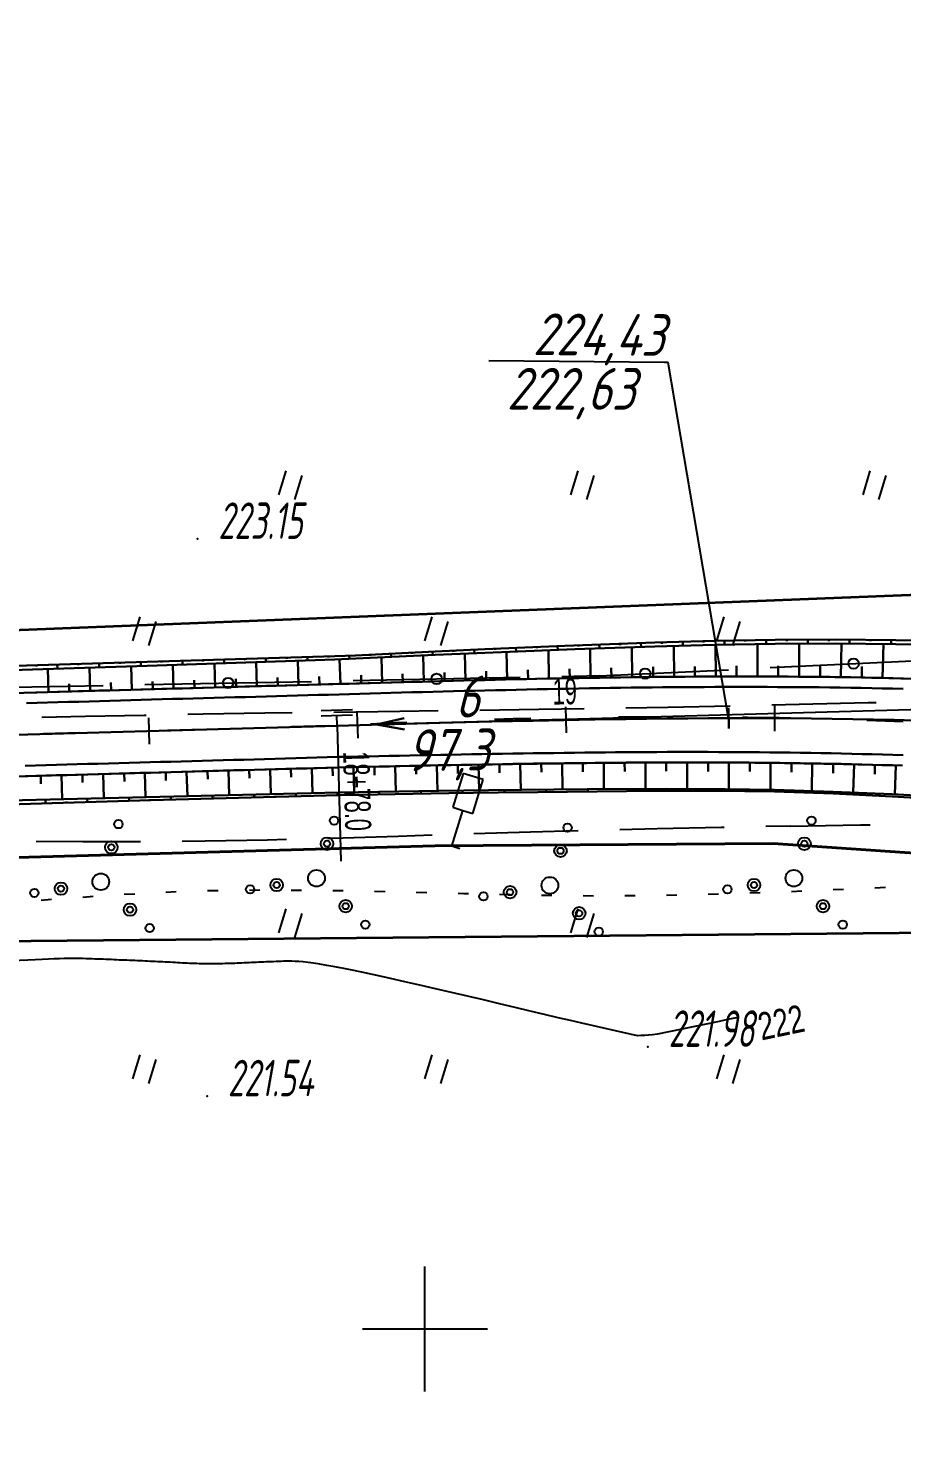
# Model space of a CAD drawing. Header units: millimetres. Extents: x -1799 to 6962, y -1020 to 4121.
# Drawn here: x -43.7 to 40.1, y 3267.3 to 3403.4 of the extents above; entities that cross this region are included whole.
import ezdxf
from ezdxf import colors
from ezdxf.entities.mleader import LeaderData, LeaderLine
from ezdxf.math import Vec2, Vec3

# ---------------------------------------------------------------- set-up
doc = ezdxf.new("R2010")
doc.units = ezdxf.units.MM
doc.linetypes.add('CONTI', pattern=[0])
doc.linetypes.add('STROT', pattern=[1.7, 0.5, -1.2])
for name, color, linetype, lineweight in [('10', 1, 'Continuous', 35), ('КОПИЯ_ОСЬ_13_ОТКОСЫ', 7, 'Continuous', 30), ('КОПИЯ_ОСЬ_ГРАНИЦЫ_ПОЛОС', 7, 'Continuous', 30), ('ОСЬ_ВЕРХ_ПОКРЫТИЯ_ГРАНИЦЫ_ПОЛОС', 7, 'Continuous', 30), ('ОСЬ_ВЕРХ_ПОКРЫТИЯ_ОСЬ', 1, 'Continuous', 30), ('Отметки', 5, 'Continuous', 30), ('Уклоны ПЧ', 5, 'Continuous', 30)]:
    doc.layers.add(name, color=color, linetype=linetype, lineweight=lineweight)
for name, color, linetype in [('_Ростелеком', 6, 'Continuous'), ('GOR_BDEFAULT', 212, 'CONTI'), ('PI_OTDEFAULT', 172, 'CONTI'), ('PI_TTDEFAULT', 5, 'CONTI'), ('PLN_O', 7, 'CONTI'), ('SETKR', 2, 'CONTI'), ('SIT_LDEFAULT', 7, 'CONTI'), ('USLZNDEFAULT', 7, 'CONTI'), ('ZAPSKDEFAULT', 7, 'CONTI'), ('КОПИЯ_ОСЬ_ТАНГЕНСЫ', 1, 'Continuous'), ('ОСЬ_ВЕРХ_ПОКРЫТИЯ_ПИКЕТЫ', 1, 'Continuous'), ('ОСЬ_ВЕРХ_ПОКРЫТИЯ_РАЗБИВКА_КРИВ', 1, 'Continuous'), ('ОСЬ_ВЕРХ_ПОКРЫТИЯ_ТАНГЕНСЫ', 1, 'Continuous'), ('разметка', 7, 'Continuous')]:
    doc.layers.add(name, color=color, linetype=linetype)
doc.styles.add('eskd', font='spds.shx', dxfattribs={"width": 1.2, "oblique": 15})
doc.styles.add('SHRFT', font='TXT', dxfattribs={"width": 3.5})
doc.styles.get("Standard").update_dxf_attribs({"font": 'arial.ttf'})
doc.styles.add('STYLE1', font='romand.shx', dxfattribs={"width": 0.9})
doc.styles.add('ГОСТ', font='', dxfattribs={"oblique": 15, "height": 4})
doc.styles.get('ГОСТ').set_extended_font_data('GOST type A')
doc.linetypes.add('кабель_связи_проект.', pattern='A,10,-1,["/",STYLE1,S=3,R=0,X=0,Y=-1.5],-4.1', length=15.1)

# ---------------------------------------------------------------- blocks, each defined once
blk = doc.blocks.new('BL_333')
at = {"color": 0}
for p, q in [((0, -6), (0, 6)), ((-6, 0), (6, 0))]:
    blk.add_line(p, q, dxfattribs=at)
blk = doc.blocks.new('BL_2011')
at = {"color": 0}
for p, q in [((0, 0), (0, 2.4)), ((1.6, 0), (1.6, 2.4))]:
    blk.add_line(p, q, dxfattribs=at)
blk = doc.blocks.new('BL_2010')
at = {"color": 0}
for centre, radius in [((0, 5.78), 0.4), ((0, 3.46), 0.6), ((0, 3.46), 0.3), ((0, 0), 0.8), ((-3.46, -1.74), 0.6), ((3.46, -1.74), 0.6), ((-5.78, -2.88), 0.4), ((-3.46, -1.74), 0.3), ((3.46, -1.74), 0.3), ((5.78, -2.88), 0.4)]:
    blk.add_circle(centre, radius, dxfattribs=at)
blk = doc.blocks.new('BL_12')
at = {"color": 0}
for p, q in [((1, 7), (-1, 7)), ((-1, 7), (-1, 3.6)), ((1, 3.6), (1, 7)), ((-1, 3.6), (0, 3.6)), ((0, 0), (0, 3.6)), ((0, 3.6), (1, 3.6)), ((0.8, 0), (0, 0))]:
    blk.add_line(p, q, dxfattribs=at)
blk = doc.blocks.new('_None')
blk = doc.blocks.new('Крест')
at = {"layer": 'Отметки'}
for points in [[(-1, 0), (1, 0)], [(0, 1), (0, -1)]]:
    blk.add_lwpolyline(points, dxfattribs=at)
blk = doc.blocks.new('Стрелка')
at = {"layer": 'Уклоны ПЧ', "ltscale": 2}
for points in [[(-0.02, -0.05), (-0.02, 17.97)], [(-0.02, -0.05), (-0.58, 2.62)], [(-0.02, -0.05), (0.53, 2.62)]]:
    blk.add_lwpolyline(points, dxfattribs=at)

msp = doc.modelspace()

# ---------------------------------------------------------------- linework, layer by layer
at = {"layer": '10'}
for points in [[(-360.39, 3343.98), (-65.03, 3344.87), (87.16, 3350.87), (108.64, 3348.19), (148.58, 3330.11), (255.1, 3267.82), (280.33, 3251.41), (314.65, 3229.09), (366.26, 3197.31), (410.92, 3168.51), (446.74, 3154.31), (486.35, 3141.69), (517.02, 3127.88), (586.85, 3116.46), (604.34, 3112.89), (723.31, 3088.59), (842.11, 3064.31), (1030.23, 3025.88), (1104.98, 3010.61)], [(1051.21, 3001.58), (974.51, 3016.91), (912.27, 3029.91), (802.72, 3052.77), (731.25, 3067.83), (636.78, 3087.13), (493.46, 3112.21), (494.99, 3106.72), (485.32, 3108.34), (431.47, 3127.8), (399.29, 3139.15), (370.15, 3158.46), (256.96, 3237.54), (178.33, 3282.64), (135.32, 3306.77), (116.47, 3313.34), (93.11, 3317.06), (-267.68, 3313.81), (-292.89, 3314.1), (-344.73, 3319.75)]]:
    msp.add_lwpolyline(points, dxfattribs=at)
at = {"layer": '_Ростелеком', "linetype": 'кабель_связи_проект.', "lineweight": 40, "ltscale": 0.25}
msp.add_lwpolyline([(-352.03, 3321.94), (-297.63, 3315.25), (-195.84, 3318.28), (-97.48, 3322.38), (-4.69, 3324.98), (27.74, 3325.19), (61.87, 3322.86), (98.79, 3316.91), (116.52, 3313.69), (135.62, 3307.07), (148.04, 3301.67), (187.18, 3282.72), (226.03, 3259.14), (267.57, 3231.16), (320.96, 3194.89), (385.8, 3152.73), (396.28, 3145.91), (411.1, 3138.25), (437.43, 3126.61), (493.48, 3112.58), (557.68, 3101.61)], dxfattribs=at)
at = {"layer": 'GOR_BDEFAULT', "color": 212, "elevation": 222, "flags": 128}
for points in [[(22.57, 3308.13), (16.63, 3306.91), (16.18, 3306.86), (15.79, 3306.81), (15.42, 3306.79), (15.07, 3306.77), (14.72, 3306.75), (9.4, 3307.95), (8.31, 3308.21), (7.11, 3308.49), (5.82, 3308.8), (4.44, 3309.13), (2.99, 3309.48), (1.5, 3309.83), (-0.03, 3310.2), (-1.57, 3310.56), (-3.12, 3310.92), (-4.64, 3311.27), (-6.13, 3311.62), (-7.57, 3311.94), (-8.94, 3312.25), (-10.22, 3312.53), (-11.41, 3312.79), (-12.48, 3313.01), (-13.44, 3313.2), (-14.29, 3313.37), (-15.06, 3313.5), (-15.73, 3313.62), (-16.33, 3313.71), (-16.86, 3313.78), (-17.32, 3313.83), (-17.73, 3313.87), (-18.08, 3313.89), (-18.4, 3313.91), (-18.69, 3313.91), (-18.96, 3313.91), (-19.21, 3313.9), (-19.45, 3313.89), (-19.68, 3313.88), (-19.92, 3313.87), (-20.16, 3313.86), (-20.4, 3313.85), (-20.63, 3313.84), (-20.87, 3313.83), (-21.1, 3313.82), (-21.34, 3313.81), (-21.57, 3313.8), (-21.81, 3313.79), (-22.04, 3313.78), (-22.27, 3313.77), (-22.5, 3313.76), (-22.74, 3313.75), (-22.97, 3313.74), (-23.2, 3313.73), (-23.43, 3313.72), (-23.66, 3313.71), (-23.89, 3313.7), (-24.12, 3313.69), (-24.34, 3313.68), (-24.57, 3313.67), (-24.8, 3313.67), (-25.03, 3313.66), (-25.26, 3313.65), (-25.48, 3313.65), (-25.71, 3313.64), (-25.94, 3313.64), (-26.17, 3313.64), (-26.39, 3313.64), (-26.62, 3313.64), (-26.85, 3313.65), (-27.08, 3313.65), (-27.3, 3313.66), (-27.53, 3313.67), (-27.76, 3313.68), (-27.99, 3313.69), (-28.22, 3313.7), (-28.45, 3313.71), (-28.68, 3313.72), (-28.91, 3313.73), (-29.14, 3313.74), (-29.38, 3313.76), (-29.61, 3313.77), (-29.84, 3313.78), (-30.08, 3313.8), (-30.32, 3313.81), (-30.55, 3313.82), (-30.79, 3313.83), (-31.03, 3313.85), (-31.27, 3313.86), (-31.51, 3313.87), (-31.75, 3313.88), (-31.99, 3313.89), (-32.24, 3313.91), (-32.48, 3313.92), (-32.73, 3313.93), (-32.97, 3313.94), (-33.22, 3313.95), (-33.47, 3313.96), (-33.72, 3313.97), (-33.97, 3313.98), (-34.22, 3313.99), (-34.47, 3314), (-34.72, 3314.01), (-34.98, 3314.02), (-35.23, 3314.04), (-35.49, 3314.05), (-35.75, 3314.06), (-36, 3314.07), (-36.26, 3314.08), (-36.52, 3314.09), (-36.78, 3314.1), (-37.05, 3314.1), (-37.31, 3314.11), (-37.57, 3314.12), (-37.84, 3314.13), (-38.12, 3314.14), (-38.42, 3314.15), (-38.73, 3314.15), (-39.06, 3314.16), (-39.42, 3314.16), (-39.81, 3314.16), (-40.23, 3314.15), (-40.69, 3314.14), (-41.2, 3314.13), (-41.75, 3314.11), (-42.35, 3314.08), (-43.01, 3314.05), (-43.73, 3314.02), (-44.5, 3313.98), (-45.34, 3313.93), (-46.22, 3313.88), (-47.13, 3313.82), (-48.08, 3313.76), (-49.04, 3313.7), (-50.01, 3313.64), (-50.99, 3313.58), (-51.95, 3313.51), (-52.9, 3313.45), (-53.83, 3313.4), (-54.71, 3313.34), (-55.56, 3313.29), (-56.35, 3313.25), (-57.08, 3313.21), (-57.75, 3313.17), (-58.35, 3313.14), (-58.88, 3313.12), (-59.36, 3313.11), (-59.79, 3313.1), (-60.18, 3313.09), (-60.52, 3313.09), (-60.82, 3313.09), (-61.09, 3313.1), (-61.34, 3313.1), (-61.56, 3313.11), (-61.76, 3313.13), (-61.96, 3313.14), (-62.14, 3313.16), (-62.32, 3313.17), (-62.5, 3313.19), (-62.68, 3313.2), (-62.86, 3313.22), (-63.04, 3313.24), (-63.22, 3313.26), (-63.41, 3313.27), (-63.59, 3313.29), (-63.78, 3313.31), (-63.97, 3313.33), (-64.16, 3313.35), (-64.35, 3313.37), (-64.54, 3313.39), (-64.73, 3313.41), (-64.93, 3313.43), (-65.12, 3313.45), (-65.32, 3313.47), (-65.52, 3313.49), (-65.72, 3313.52), (-65.92, 3313.54), (-66.12, 3313.56), (-66.33, 3313.58), (-66.53, 3313.6), (-66.74, 3313.62), (-66.94, 3313.64), (-67.15, 3313.65), (-67.36, 3313.67), (-67.57, 3313.68), (-67.78, 3313.69), (-67.99, 3313.69), (-68.21, 3313.7), (-68.42, 3313.7), (-68.64, 3313.7), (-68.85, 3313.69), (-69.07, 3313.69), (-69.29, 3313.68), (-69.51, 3313.67), (-69.73, 3313.66), (-69.95, 3313.64), (-70.17, 3313.63), (-70.39, 3313.61), (-70.61, 3313.6), (-70.83, 3313.58), (-71.05, 3313.56), (-71.27, 3313.55), (-71.5, 3313.53), (-71.72, 3313.51), (-71.94, 3313.5), (-72.16, 3313.48), (-72.38, 3313.47), (-72.61, 3313.45), (-72.83, 3313.44), (-73.05, 3313.42), (-73.27, 3313.41), (-73.49, 3313.39), (-73.71, 3313.38), (-73.93, 3313.37), (-74.15, 3313.35), (-74.37, 3313.34), (-74.59, 3313.33), (-74.81, 3313.31), (-75.03, 3313.3), (-75.26, 3313.29), (-75.49, 3313.28), (-75.74, 3313.27), (-76.02, 3313.25), (-76.33, 3313.24), (-76.66, 3313.23), (-77.04, 3313.22), (-77.47, 3313.22), (-77.95, 3313.21), (-78.48, 3313.2), (-79.08, 3313.2), (-79.75, 3313.19), (-80.49, 3313.19), (-81.32, 3313.19), (-82.23, 3313.19), (-83.21, 3313.2), (-84.26, 3313.2), (-85.37, 3313.2), (-86.51, 3313.21), (-87.68, 3313.22), (-88.88, 3313.22), (-90.08, 3313.23), (-91.27, 3313.23), (-92.45, 3313.24), (-93.6, 3313.25), (-94.72, 3313.25), (-95.78, 3313.26), (-96.79, 3313.26), (-97.72, 3313.26), (-98.57, 3313.26), (-99.34, 3313.26), (-100.03, 3313.26), (-100.66, 3313.26), (-101.23, 3313.25), (-101.74, 3313.25), (-102.2, 3313.24), (-102.62, 3313.24), (-102.99, 3313.23), (-103.34, 3313.22), (-103.65, 3313.21), (-103.94, 3313.2), (-104.21, 3313.19), (-104.46, 3313.18), (-104.72, 3313.18), (-104.96, 3313.17), (-105.21, 3313.16), (-105.46, 3313.15), (-105.7, 3313.14), (-105.95, 3313.13), (-106.19, 3313.12), (-106.43, 3313.11), (-106.67, 3313.1), (-106.91, 3313.09), (-107.14, 3313.08), (-107.38, 3313.07), (-107.61, 3313.07), (-107.85, 3313.06), (-108.08, 3313.05), (-108.31, 3313.04), (-108.53, 3313.03), (-108.76, 3313.02), (-108.98, 3313.01), (-109.21, 3313), (-109.43, 3312.99), (-109.65, 3312.98), (-109.87, 3312.96), (-110.09, 3312.95), (-110.3, 3312.94), (-110.52, 3312.93), (-110.73, 3312.92), (-110.94, 3312.91), (-111.15, 3312.9), (-111.36, 3312.89), (-111.56, 3312.87), (-111.77, 3312.86), (-111.97, 3312.85), (-112.17, 3312.84), (-112.37, 3312.82), (-112.57, 3312.81), (-112.77, 3312.8), (-112.96, 3312.78), (-113.16, 3312.77), (-113.35, 3312.75), (-113.54, 3312.74), (-113.73, 3312.72), (-113.92, 3312.7), (-114.11, 3312.69), (-114.29, 3312.67), (-114.48, 3312.65), (-114.66, 3312.63), (-114.85, 3312.61), (-115.03, 3312.59), (-115.21, 3312.57), (-115.39, 3312.54), (-115.57, 3312.52), (-115.75, 3312.5), (-115.92, 3312.47), (-116.1, 3312.45), (-116.28, 3312.42), (-116.45, 3312.39), (-116.62, 3312.37), (-116.8, 3312.34), (-116.97, 3312.32), (-117.14, 3312.29), (-117.31, 3312.26), (-117.48, 3312.23), (-117.65, 3312.21), (-117.82, 3312.18), (-117.99, 3312.15), (-118.15, 3312.12), (-118.32, 3312.1), (-118.49, 3312.07), (-118.65, 3312.04), (-118.82, 3312.01), (-118.98, 3311.98), (-119.14, 3311.96), (-119.3, 3311.93), (-119.47, 3311.9), (-119.63, 3311.87), (-119.79, 3311.85), (-119.94, 3311.82), (-120.1, 3311.79), (-120.26, 3311.76), (-120.42, 3311.73), (-120.57, 3311.71), (-120.73, 3311.68), (-120.88, 3311.65), (-121.03, 3311.63), (-121.18, 3311.6), (-121.34, 3311.57), (-121.49, 3311.54), (-121.63, 3311.52), (-121.78, 3311.49), (-121.93, 3311.46), (-122.08, 3311.44), (-122.23, 3311.41), (-122.39, 3311.38), (-122.58, 3311.34), (-122.78, 3311.3), (-123.02, 3311.25), (-123.29, 3311.19), (-123.61, 3311.11), (-123.98, 3311.03), (-124.4, 3310.93), (-124.89, 3310.81), (-125.44, 3310.67), (-126.07, 3310.52), (-126.79, 3310.34), (-127.58, 3310.14), (-128.48, 3309.92), (-129.45, 3309.67), (-130.49, 3309.41), (-131.58, 3309.13), (-132.71, 3308.84), (-133.88, 3308.54), (-135.06, 3308.24), (-136.24, 3307.94), (-137.41, 3307.64), (-138.55, 3307.35), (-139.66, 3307.06), (-140.72, 3306.79), (-141.71, 3306.54), (-142.62, 3306.3), (-143.45, 3306.09)], [(24.23, 3308.48), (23.37, 3308.3), (22.57, 3308.13)]]:
    msp.add_lwpolyline(points, dxfattribs=at)
at = {"layer": 'PI_TTDEFAULT', "color": 5}
for p in [(-27.46, 3354.41, 223.15), (15.72, 3305.7, 221.98), (-26.54, 3300.96, 221.54)]:
    msp.add_point(p, dxfattribs=at)
at = {"layer": 'PLN_O'}
for p, q in [((27.46, 3342.06), (43.44, 3342.81)), ((7.47, 3341.22), (11.04, 3341.29)), ((11.04, 3341.28), (23.46, 3341.86)), ((-52.52, 3340.04), (-36.52, 3340.35)), ((-32.52, 3340.43), (-16.52, 3340.74)), ((-12.53, 3340.82), (3.47, 3341.13))]:
    msp.add_line(p, q, dxfattribs=at)
for centre in [(35.45, 3342.44), (-4.53, 3340.98), (15.47, 3341.49), (-24.52, 3340.59)]:
    msp.add_circle(centre, 0.5, dxfattribs=at)
at = {"layer": 'SIT_LDEFAULT', "color": 7}
for p, q in [((30.22, 3338.51), (27.61, 3338.45)), ((36.83, 3338.67), (30.22, 3338.51)), ((37.61, 3338.69), (36.83, 3338.67)), ((-38.2, 3337.36), (-42.38, 3337.26)), ((-32.56, 3337.47), (-38.2, 3337.36)), ((-32.38, 3337.47), (-32.56, 3337.47)), ((-26.91, 3337.59), (-28.39, 3337.56)), ((-21, 3337.68), (-26.91, 3337.58)), ((-18.39, 3337.72), (-21, 3337.68)), ((-8.06, 3337.86), (-14.39, 3337.77)), ((-4.39, 3337.91), (-8.06, 3337.86)), ((5.26, 3338.04), (-0.39, 3337.96)), ((9.61, 3338.11), (5.26, 3338.04)), ((17.65, 3338.24), (13.61, 3338.17)), ((23.62, 3338.36), (17.65, 3338.24)), ((-0.95, 3326.15), (4.46, 3326.32)), ((4.46, 3326.31), (9.05, 3326.44)), ((13.04, 3326.55), (16.62, 3326.64)), ((16.62, 3326.64), (22.79, 3326.76)), ((22.79, 3326.77), (23.04, 3326.77)), ((27.04, 3326.84), (29.4, 3326.88)), ((29.4, 3326.87), (36.12, 3326.97)), ((36.12, 3326.97), (37.04, 3326.98)), ((-42.94, 3325.41), (-38.44, 3325.39)), ((-38.44, 3325.39), (-32.94, 3325.4)), ((-28.94, 3325.43), (-26.73, 3325.45)), ((-26.73, 3325.45), (-20.74, 3325.56)), ((-20.74, 3325.56), (-18.94, 3325.61)), ((-14.95, 3325.71), (-14.54, 3325.72)), ((-14.54, 3325.72), (-8.22, 3325.91)), ((-8.22, 3325.91), (-4.95, 3326.01)), ((33.49, 3320.77), (34.49, 3320.82)), ((37.49, 3320.95), (38.49, 3321)), ((-42.45, 3319.76), (-41.45, 3319.84)), ((-38.46, 3320.06), (-37.74, 3320.12)), ((-37.74, 3320.12), (-37.47, 3320.14)), ((-34.48, 3320.32), (-33.48, 3320.38)), ((-30.49, 3320.54), (-29.49, 3320.58)), ((-26.49, 3320.69), (-26.36, 3320.7)), ((-26.36, 3320.69), (-25.48, 3320.7)), ((-22.48, 3320.73), (-21.48, 3320.74)), ((-18.48, 3320.73), (-17.48, 3320.72)), ((-14.48, 3320.7), (-14.44, 3320.7)), ((-14.44, 3320.7), (-13.48, 3320.68)), ((-10.48, 3320.61), (-9.48, 3320.59)), ((-6.48, 3320.52), (-5.48, 3320.49)), ((-2.48, 3320.42), (-1.91, 3320.4)), ((-1.91, 3320.4), (-1.49, 3320.39)), ((1.51, 3320.32), (2.51, 3320.3)), ((5.51, 3320.25), (6.51, 3320.24)), ((9.51, 3320.2), (10.51, 3320.19)), ((13.51, 3320.2), (14.51, 3320.2)), ((17.51, 3320.23), (18.51, 3320.26)), ((21.51, 3320.33), (22.51, 3320.36)), ((25.5, 3320.45), (26.5, 3320.49)), ((29.5, 3320.6), (30.5, 3320.64))]:
    msp.add_line(p, q, dxfattribs=at)
at = {"layer": 'КОПИЯ_ОСЬ_13_ОТКОСЫ'}
for points in [[(-152.27, 3340.15), (-112.28, 3341.08), (-92.27, 3341.16), (-72.27, 3341.51), (-52.28, 3342.01), (-32.29, 3342.62), (-14.3, 3343.15), (-12.3, 3343.22), (-4.67, 3343.59), (0.1, 3343.82), (7.75, 3344.15), (16.38, 3344.46), (22.14, 3344.62), (27.92, 3344.73), (33.7, 3344.75), (39.5, 3344.7), (42.89, 3344.65)], [(-132.24, 3339.43), (-112.24, 3339.86), (-92.25, 3340.36), (-72.26, 3340.96), (-32.28, 3342.24), (-14.29, 3342.85), (-12.29, 3342.92), (-4.67, 3343.28), (0.11, 3343.49), (8.71, 3343.83), (16.38, 3344.09), (22.14, 3344.24), (27.92, 3344.34), (33.7, 3344.36), (39.49, 3344.32), (42.87, 3344.26)], [(-132.24, 3339.43), (-112.24, 3339.86), (-92.25, 3340.36), (-72.26, 3340.96), (-32.28, 3342.24), (-14.29, 3342.85), (-12.29, 3342.92), (-4.67, 3343.28), (0.11, 3343.49), (8.71, 3343.83), (16.38, 3344.09), (22.14, 3344.24), (27.92, 3344.34), (33.7, 3344.36), (39.49, 3344.32), (42.87, 3344.26)], [(3.07, 3343.95), (3.09, 3343.61)], [(5.07, 3344.04), (5.07, 3343.92)], [(7.07, 3344.12), (7.08, 3343.77)], [(9.06, 3344.2), (9.07, 3344.08)], [(11.06, 3344.27), (11.08, 3343.91)], [(13.06, 3344.34), (13.07, 3344.22)], [(14.23, 3341.14), (14.2, 3344.02)], [(15.06, 3344.41), (15.07, 3344.04)], [(17.06, 3344.48), (17.06, 3344.35)], [(18.23, 3341.18), (18.2, 3344.13)], [(19.06, 3344.53), (19.07, 3344.16)], [(21.06, 3344.59), (21.06, 3344.46)], [(22.23, 3341.2), (22.22, 3344.24)], [(23.06, 3344.63), (23.07, 3344.25)], [(25.06, 3344.67), (25.06, 3344.55)], [(26.23, 3341.21), (26.24, 3344.31)], [(27.06, 3344.71), (27.06, 3344.32)], [(29.06, 3344.73), (29.06, 3344.6)], [(30.23, 3341.19), (30.24, 3344.35)], [(31.06, 3344.74), (31.06, 3344.35)], [(33.06, 3344.74), (33.06, 3344.61)], [(34.23, 3341.14), (34.28, 3344.35)], [(35.06, 3344.74), (35.05, 3344.35)], [(37.06, 3344.72), (37.06, 3344.59)], [(38.23, 3341.06), (38.31, 3344.33)], [(39.06, 3344.71), (39.05, 3344.32)], [(-32.9, 3342.6), (-32.89, 3342.22)], [(-30.9, 3342.66), (-30.9, 3342.54)], [(-28.9, 3342.72), (-28.89, 3342.36)], [(-26.91, 3342.78), (-26.9, 3342.66)], [(-24.91, 3342.84), (-24.9, 3342.49)], [(-22.91, 3342.9), (-22.9, 3342.78)], [(-21.76, 3340.27), (-21.82, 3342.59)], [(-20.91, 3342.96), (-20.9, 3342.62)], [(-18.91, 3343.02), (-18.91, 3342.91)], [(-17.76, 3340.38), (-17.83, 3342.73)], [(-16.91, 3343.07), (-16.9, 3342.76)], [(-14.91, 3343.13), (-14.91, 3343.03)], [(-13.76, 3340.49), (-13.83, 3342.86)], [(-12.91, 3343.2), (-12.9, 3342.9)], [(-10.91, 3343.29), (-10.91, 3343.19)], [(-9.76, 3340.61), (-9.83, 3343.04)], [(-8.92, 3343.38), (-8.9, 3343.08)], [(-6.92, 3343.48), (-6.91, 3343.38)], [(-5.76, 3340.72), (-5.83, 3343.22)], [(-4.92, 3343.58), (-4.91, 3343.26)], [(-2.92, 3343.68), (-2.92, 3343.57)], [(-1.77, 3340.82), (-1.83, 3343.4)], [(-0.93, 3343.77), (-0.91, 3343.44)], [(1.07, 3343.86), (1.08, 3343.75)], [(2.23, 3340.92), (2.17, 3343.57)], [(6.23, 3341), (6.18, 3343.73)], [(10.23, 3341.07), (10.18, 3343.88)], [(-42.9, 3342.3), (-42.89, 3342.16)], [(-41.75, 3339.71), (-41.81, 3341.94)], [(-40.9, 3342.36), (-40.89, 3341.97)], [(-38.9, 3342.42), (-38.9, 3342.29)], [(-37.75, 3339.82), (-37.82, 3342.06)], [(-36.9, 3342.48), (-36.89, 3342.09)], [(-34.9, 3342.54), (-34.9, 3342.41)], [(-33.75, 3339.93), (-33.82, 3342.19)], [(-29.76, 3340.05), (-29.82, 3342.32)], [(-25.76, 3340.16), (-25.82, 3342.46)], [(-15.76, 3340.44), (-15.78, 3341.22)], [(-11.76, 3340.55), (-11.78, 3341.34)], [(-7.76, 3340.66), (-7.79, 3341.47)], [(-3.77, 3340.77), (-3.79, 3341.6)], [(0.23, 3340.87), (0.21, 3341.73)], [(4.23, 3340.96), (4.22, 3341.84)], [(8.23, 3341.03), (8.21, 3341.95)], [(12.23, 3341.11), (12.21, 3342.05)], [(16.23, 3341.16), (16.22, 3342.12)], [(20.23, 3341.2), (20.23, 3342.18)], [(24.23, 3341.21), (24.23, 3342.22)], [(28.23, 3341.2), (28.23, 3342.23)], [(32.23, 3341.17), (32.24, 3342.22)], [(36.23, 3341.11), (36.24, 3342.18)], [(-262.03, 3333.69), (-261.51, 3333.7), (-255.52, 3333.81), (-244.53, 3334.03), (-6.51, 3340.7), (-0.78, 3340.85), (3.03, 3340.94), (12.59, 3341.12), (19.28, 3341.19), (25.03, 3341.21), (30.78, 3341.19), (36.53, 3341.1), (42.29, 3340.96)], [(-39.75, 3339.77), (-39.77, 3340.51)], [(-35.75, 3339.88), (-35.77, 3340.63)], [(-31.75, 3339.99), (-31.78, 3340.74)], [(-27.76, 3340.1), (-27.78, 3340.86)], [(-23.76, 3340.21), (-23.78, 3340.98)], [(-19.76, 3340.33), (-19.78, 3341.1)], [(-261.91, 3325.58), (-256.31, 3325.71), (-237.04, 3326.24), (-14, 3332.49), (-4.39, 3332.69), (0.37, 3332.78), (9.86, 3332.91), (17.45, 3332.97), (23.13, 3332.96), (28.81, 3332.91), (34.48, 3332.81), (40.15, 3332.66)], [(-40.49, 3331.74), (-40.43, 3329.43)], [(-38.49, 3331.8), (-38.47, 3331.03)], [(-36.49, 3331.86), (-36.43, 3329.53)], [(-34.5, 3331.91), (-34.47, 3331.14)], [(-32.5, 3331.97), (-32.43, 3329.62)], [(-30.5, 3332.02), (-30.48, 3331.24)], [(-28.5, 3332.08), (-28.43, 3329.72)], [(-26.5, 3332.14), (-26.48, 3331.35)], [(-24.5, 3332.19), (-24.43, 3329.82)], [(-22.5, 3332.25), (-22.48, 3331.46)], [(-20.5, 3332.3), (-20.43, 3329.91)], [(-18.5, 3332.36), (-18.48, 3331.56)], [(-16.5, 3332.42), (-16.43, 3330.01)], [(-14.5, 3332.47), (-14.48, 3331.67)], [(-12.5, 3332.52), (-12.45, 3330.09)], [(-10.5, 3332.56), (-10.49, 3331.75)], [(-8.5, 3332.6), (-8.45, 3330.16)], [(-6.51, 3332.64), (-6.49, 3331.83)], [(-4.51, 3332.68), (-4.45, 3330.23)], [(-2.51, 3332.72), (-2.49, 3331.9)], [(-0.51, 3332.76), (-0.46, 3330.29)], [(1.49, 3332.79), (1.51, 3331.97)], [(3.49, 3332.82), (3.53, 3330.33)], [(5.49, 3332.85), (5.51, 3332.02)], [(7.49, 3332.88), (7.53, 3330.38)], [(9.49, 3332.91), (9.5, 3332.07)], [(11.49, 3332.92), (11.51, 3330.41)], [(13.49, 3332.94), (13.5, 3332.1)], [(15.49, 3332.95), (15.51, 3330.42)], [(17.49, 3332.97), (17.49, 3332.12)], [(19.49, 3332.96), (19.49, 3330.42)], [(21.49, 3332.96), (21.49, 3332.11)], [(23.49, 3332.96), (23.47, 3330.4)], [(25.49, 3332.94), (25.49, 3332.09)], [(27.49, 3332.93), (27.47, 3330.35)], [(29.49, 3332.9), (29.48, 3332.04)], [(31.49, 3332.87), (31.45, 3330.23)], [(33.49, 3332.83), (33.48, 3331.95)], [(35.49, 3332.79), (35.42, 3330.08)], [(37.49, 3332.73), (37.47, 3331.83)], [(39.49, 3332.68), (39.41, 3329.9)], [(-131.89, 3326.85), (-111.9, 3327.54), (-91.91, 3328.15), (-71.91, 3328.68), (-13.93, 3330.07), (-4.32, 3330.23), (0.43, 3330.3), (9.9, 3330.4), (17.47, 3330.43), (23.14, 3330.4), (27.85, 3330.35), (33.5, 3330.16), (39.13, 3329.91), (44.76, 3329.61)], [(-131.89, 3326.85), (-111.9, 3327.54), (-91.91, 3328.15), (-71.91, 3328.68), (-13.93, 3330.07), (-4.32, 3330.23), (0.43, 3330.3), (9.9, 3330.4), (17.47, 3330.43), (23.14, 3330.4), (27.85, 3330.35), (33.5, 3330.16), (39.13, 3329.91), (44.76, 3329.61)], [(-42.49, 3331.69), (-42.47, 3330.92)], [(5.97, 3330.13), (5.96, 3330.36)], [(9.97, 3330.17), (9.96, 3330.4)], [(13.97, 3330.21), (13.96, 3330.41)], [(17.97, 3330.23), (17.97, 3330.42)], [(21.97, 3330.23), (21.97, 3330.41)], [(25.97, 3330.21), (25.97, 3330.37)], [(-131.87, 3326.15), (-111.88, 3326.91), (-91.89, 3327.57), (-51.91, 3328.73), (-31.92, 3329.34), (-13.92, 3329.82), (-11.92, 3329.86), (-3.37, 3330.01), (1.38, 3330.08), (5.17, 3330.13), (8.02, 3330.16), (16.53, 3330.23), (22.19, 3330.23), (27.85, 3330.19), (33.5, 3329.98), (39.13, 3329.71), (44.75, 3329.38)], [(-42.02, 3329.03), (-42.03, 3329.39)], [(-40.02, 3329.09), (-40.02, 3329.21)], [(-38.02, 3329.16), (-38.03, 3329.49)], [(-36.02, 3329.22), (-36.03, 3329.33)], [(-34.02, 3329.28), (-34.03, 3329.59)], [(-32.02, 3329.34), (-32.03, 3329.44)], [(-30.02, 3329.39), (-30.03, 3329.68)], [(-28.03, 3329.44), (-28.03, 3329.54)], [(-26.03, 3329.5), (-26.03, 3329.78)], [(-24.03, 3329.55), (-24.03, 3329.64)], [(-22.03, 3329.6), (-22.03, 3329.87)], [(-20.03, 3329.66), (-20.03, 3329.75)], [(-18.03, 3329.71), (-18.04, 3329.97)], [(-16.03, 3329.76), (-16.03, 3329.85)], [(-14.03, 3329.81), (-14.04, 3330.06)], [(-12.03, 3329.86), (-12.03, 3329.94)], [(-10.03, 3329.89), (-10.04, 3330.13)], [(-8.03, 3329.93), (-8.03, 3330.01)], [(-6.03, 3329.96), (-6.04, 3330.2)], [(-4.03, 3330), (-4.03, 3330.08)], [(-2.03, 3330.03), (-2.04, 3330.26)], [(-0.03, 3330.06), (-0.03, 3330.14)], [(1.97, 3330.09), (1.96, 3330.32)], [(3.97, 3330.11), (3.97, 3330.19)], [(7.97, 3330.15), (7.97, 3330.23)], [(11.97, 3330.19), (11.97, 3330.27)], [(15.97, 3330.22), (15.97, 3330.29)], [(19.97, 3330.23), (19.97, 3330.3)], [(23.97, 3330.22), (23.97, 3330.28)], [(27.97, 3330.19), (27.97, 3330.24)], [(29.96, 3330.11), (29.97, 3330.28)], [(31.96, 3330.04), (31.97, 3330.09)], [(33.96, 3329.96), (33.97, 3330.14)], [(35.96, 3329.86), (35.96, 3329.92)], [(37.96, 3329.77), (37.97, 3329.96)], [(39.95, 3329.67), (39.96, 3329.73)]]:
    msp.add_lwpolyline(points, dxfattribs=at)
at = {"layer": 'КОПИЯ_ОСЬ_ГРАНИЦЫ_ПОЛОС'}
for points in [[(-43.87, 3339.65), (-42.87, 3339.68), (-41.87, 3339.71), (-40.87, 3339.74), (-39.87, 3339.77), (-38.87, 3339.79), (-37.88, 3339.82), (-36.88, 3339.85), (-35.88, 3339.88), (-34.88, 3339.91), (-33.88, 3339.93), (-32.88, 3339.96), (-31.89, 3339.99), (-30.89, 3340.02), (-29.89, 3340.05), (-28.89, 3340.07), (-27.89, 3340.1), (-26.89, 3340.13), (-25.9, 3340.16), (-24.9, 3340.18), (-23.9, 3340.21), (-22.9, 3340.24), (-21.9, 3340.27), (-20.9, 3340.3), (-19.91, 3340.32), (-18.91, 3340.35), (-17.91, 3340.38), (-16.91, 3340.41), (-15.91, 3340.44), (-14.91, 3340.46), (-13.92, 3340.49), (-12.92, 3340.52), (-11.92, 3340.55), (-10.92, 3340.58), (-9.92, 3340.6), (-8.92, 3340.63), (-7.92, 3340.66), (-6.92, 3340.69), (-5.92, 3340.71), (-4.93, 3340.74), (-3.93, 3340.77), (-2.93, 3340.79), (-1.93, 3340.82), (-0.92, 3340.84), (0.08, 3340.87), (1.08, 3340.89), (2.08, 3340.91), (3.08, 3340.94), (4.08, 3340.96), (5.08, 3340.98), (6.08, 3341), (7.08, 3341.02), (8.09, 3341.04), (9.09, 3341.06), (10.09, 3341.08), (11.09, 3341.09), (12.09, 3341.11), (13.1, 3341.12), (14.1, 3341.14), (15.1, 3341.15), (16.1, 3341.16), (17.11, 3341.17), (18.11, 3341.18), (19.12, 3341.19), (20.12, 3341.2), (21.12, 3341.2), (22.13, 3341.21), (23.13, 3341.21), (24.14, 3341.21), (25.14, 3341.21), (26.14, 3341.21), (27.15, 3341.21), (28.15, 3341.2), (29.16, 3341.2), (30.16, 3341.19), (31.17, 3341.18), (32.17, 3341.17), (33.18, 3341.16), (34.19, 3341.14), (35.19, 3341.13), (36.2, 3341.11), (37.2, 3341.09), (38.21, 3341.07), (39.22, 3341.05), (40.22, 3341.02)], [(-43.96, 3331.65), (-42.96, 3331.68), (-41.97, 3331.7), (-40.97, 3331.73), (-39.97, 3331.76), (-38.97, 3331.79), (-37.97, 3331.82), (-36.97, 3331.84), (-35.97, 3331.87), (-34.97, 3331.9), (-33.97, 3331.93), (-32.98, 3331.96), (-31.98, 3331.98), (-30.98, 3332.01), (-29.98, 3332.04), (-28.98, 3332.07), (-27.98, 3332.1), (-26.98, 3332.12), (-25.98, 3332.15), (-24.98, 3332.18), (-23.99, 3332.21), (-22.99, 3332.24), (-21.99, 3332.26), (-20.99, 3332.29), (-19.99, 3332.32), (-18.99, 3332.35), (-17.99, 3332.38), (-16.99, 3332.4), (-15.99, 3332.43), (-15, 3332.46), (-14, 3332.49), (-13.02, 3332.51), (-12.03, 3332.53), (-11.04, 3332.55), (-10.05, 3332.57), (-9.06, 3332.59), (-8.07, 3332.61), (-7.09, 3332.63), (-6.1, 3332.65), (-5.11, 3332.67), (-4.12, 3332.69), (-3.14, 3332.71), (-2.15, 3332.73), (-1.16, 3332.75), (-0.17, 3332.77), (0.81, 3332.78), (1.8, 3332.8), (2.79, 3332.82), (3.77, 3332.83), (4.76, 3332.85), (5.74, 3332.86), (6.73, 3332.87), (7.72, 3332.89), (8.7, 3332.9), (9.69, 3332.91), (10.67, 3332.92), (11.66, 3332.93), (12.64, 3332.94), (13.63, 3332.95), (14.61, 3332.95), (15.6, 3332.96), (16.58, 3332.96), (17.56, 3332.97), (18.55, 3332.97), (19.53, 3332.97), (20.52, 3332.97), (21.5, 3332.97), (22.48, 3332.96), (23.47, 3332.96), (24.45, 3332.96), (25.43, 3332.95), (26.42, 3332.94), (27.4, 3332.93), (28.38, 3332.92), (29.36, 3332.91), (30.34, 3332.89), (31.33, 3332.88), (32.31, 3332.86), (33.29, 3332.84), (34.27, 3332.82), (35.25, 3332.8), (36.23, 3332.77), (37.21, 3332.75), (38.19, 3332.72), (39.17, 3332.69), (40.15, 3332.66)]]:
    msp.add_lwpolyline(points, dxfattribs=at)
at = {"layer": 'КОПИЯ_ОСЬ_ТАНГЕНСЫ'}
msp.add_line((-395.28, 3325.81), (127.01, 3340.44), dxfattribs=at)
at = {"layer": 'ОСЬ_ВЕРХ_ПОКРЫТИЯ_ГРАНИЦЫ_ПОЛОС', "linetype": 'Continuous'}
for points in [[(-43.87, 3339.65), (-42.87, 3339.68), (-41.87, 3339.71), (-40.87, 3339.74), (-39.87, 3339.77), (-38.87, 3339.79), (-37.88, 3339.82), (-36.88, 3339.85), (-35.88, 3339.88), (-34.88, 3339.91), (-33.88, 3339.93), (-32.88, 3339.96), (-31.89, 3339.99), (-30.89, 3340.02), (-29.89, 3340.05), (-28.89, 3340.07), (-27.89, 3340.1), (-26.89, 3340.13), (-25.9, 3340.16), (-24.9, 3340.18), (-23.9, 3340.21), (-22.9, 3340.24), (-21.9, 3340.27), (-20.9, 3340.3), (-19.91, 3340.32), (-18.91, 3340.35), (-17.91, 3340.38), (-16.91, 3340.41), (-15.91, 3340.44), (-14.91, 3340.46), (-13.92, 3340.49), (-12.92, 3340.52), (-11.92, 3340.55), (-10.92, 3340.58), (-9.92, 3340.6), (-8.92, 3340.63), (-7.92, 3340.66), (-6.92, 3340.69), (-5.92, 3340.71), (-4.92, 3340.74), (-3.93, 3340.77), (-2.93, 3340.79), (-1.92, 3340.82), (-0.92, 3340.84), (0.08, 3340.87), (1.08, 3340.89), (2.08, 3340.91), (3.08, 3340.94), (4.08, 3340.96), (5.08, 3340.98), (6.08, 3341), (7.08, 3341.02), (8.09, 3341.04), (9.09, 3341.06), (10.09, 3341.08), (11.09, 3341.09), (12.09, 3341.11), (13.1, 3341.12), (14.1, 3341.14), (15.1, 3341.15), (16.11, 3341.16), (17.11, 3341.17), (18.11, 3341.18), (19.12, 3341.19), (20.12, 3341.2), (21.12, 3341.2), (22.13, 3341.21), (23.13, 3341.21), (24.14, 3341.21), (25.14, 3341.21), (26.14, 3341.21), (27.15, 3341.21), (28.15, 3341.2), (29.16, 3341.2), (30.16, 3341.19), (31.17, 3341.18), (32.17, 3341.17), (33.18, 3341.16), (34.19, 3341.14), (35.19, 3341.13), (36.2, 3341.11), (37.2, 3341.09), (38.21, 3341.07), (39.22, 3341.05), (40.22, 3341.02)], [(40.2, 3340.02), (39.19, 3340.05), (38.19, 3340.07), (37.18, 3340.09), (36.18, 3340.11), (35.18, 3340.13), (34.17, 3340.14), (33.17, 3340.16), (32.16, 3340.17), (31.16, 3340.18), (30.16, 3340.19), (29.15, 3340.2), (28.15, 3340.2), (27.15, 3340.21), (26.14, 3340.21), (25.14, 3340.21), (24.14, 3340.21), (23.13, 3340.21), (22.13, 3340.21), (21.13, 3340.2), (20.13, 3340.2), (19.12, 3340.19), (18.12, 3340.18), (17.12, 3340.17), (16.12, 3340.16), (15.11, 3340.15), (14.11, 3340.14), (13.11, 3340.12), (12.11, 3340.11), (11.11, 3340.09), (10.11, 3340.08), (9.11, 3340.06), (8.1, 3340.04), (7.1, 3340.02), (6.1, 3340), (5.1, 3339.98), (4.1, 3339.96), (3.1, 3339.94), (2.1, 3339.91), (1.1, 3339.89), (0.1, 3339.87), (-0.9, 3339.84), (-1.9, 3339.82), (-2.9, 3339.79), (-3.9, 3339.77), (-4.9, 3339.74), (-5.9, 3339.71), (-6.9, 3339.69), (-7.9, 3339.66), (-8.9, 3339.63), (-9.89, 3339.6), (-10.89, 3339.58), (-11.89, 3339.55), (-12.89, 3339.52), (-13.89, 3339.49), (-14.89, 3339.46), (-15.88, 3339.44), (-16.88, 3339.41), (-17.88, 3339.38), (-18.88, 3339.35), (-19.88, 3339.33), (-20.88, 3339.3), (-21.87, 3339.27), (-22.87, 3339.24), (-23.87, 3339.21), (-24.87, 3339.19), (-25.87, 3339.16), (-26.87, 3339.13), (-27.86, 3339.1), (-28.86, 3339.07), (-29.86, 3339.05), (-30.86, 3339.02), (-31.86, 3338.99), (-32.86, 3338.96), (-33.85, 3338.93), (-34.85, 3338.91), (-35.85, 3338.88), (-36.85, 3338.85), (-37.85, 3338.82), (-38.85, 3338.79), (-39.84, 3338.77), (-40.84, 3338.74), (-41.84, 3338.71), (-42.84, 3338.68), (-43.84, 3338.65)]]:
    msp.add_lwpolyline(points, dxfattribs=at)
at = {"layer": 'ОСЬ_ВЕРХ_ПОКРЫТИЯ_ГРАНИЦЫ_ПОЛОС', "linetype": 'Continuous', "lineweight": 30}
for points in [[(40.19, 3333.66), (39.21, 3333.69), (38.22, 3333.72), (37.24, 3333.75), (36.26, 3333.77), (35.28, 3333.8), (34.29, 3333.82), (33.31, 3333.84), (32.33, 3333.86), (31.34, 3333.88), (30.36, 3333.89), (29.38, 3333.91), (28.39, 3333.92), (27.41, 3333.93), (26.42, 3333.94), (25.44, 3333.95), (24.46, 3333.96), (23.47, 3333.96), (22.49, 3333.96), (21.5, 3333.97), (20.52, 3333.97), (19.53, 3333.97), (18.55, 3333.97), (17.56, 3333.97), (16.58, 3333.96), (15.59, 3333.96), (14.61, 3333.95), (13.62, 3333.95), (12.63, 3333.94), (11.65, 3333.93), (10.66, 3333.92), (9.68, 3333.91), (8.69, 3333.9), (7.7, 3333.89), (6.72, 3333.87), (5.73, 3333.86), (4.74, 3333.85), (3.76, 3333.83), (2.77, 3333.82), (1.78, 3333.8), (0.8, 3333.78), (-0.19, 3333.77), (-1.18, 3333.75), (-2.17, 3333.73), (-3.15, 3333.71), (-4.14, 3333.69), (-5.13, 3333.67), (-6.12, 3333.65), (-7.11, 3333.63), (-8.09, 3333.61), (-9.08, 3333.59), (-10.07, 3333.57), (-11.06, 3333.55), (-12.05, 3333.53), (-13.04, 3333.51), (-14.02, 3333.49), (-15.02, 3333.46), (-16.02, 3333.43), (-17.02, 3333.4), (-18.02, 3333.37), (-19.02, 3333.35), (-20.02, 3333.32), (-21.02, 3333.29), (-22.02, 3333.26), (-23.01, 3333.23), (-24.01, 3333.21), (-25.01, 3333.18), (-26.01, 3333.15), (-27.01, 3333.12), (-28.01, 3333.1), (-29.01, 3333.07), (-30.01, 3333.04), (-31.01, 3333.01), (-32, 3332.98), (-33, 3332.96), (-34, 3332.93), (-35, 3332.9), (-36, 3332.87), (-37, 3332.84), (-38, 3332.82), (-39, 3332.79), (-40, 3332.76), (-40.99, 3332.73), (-41.99, 3332.7), (-42.99, 3332.68), (-43.99, 3332.65)], [(40.15, 3332.66), (39.17, 3332.69), (38.19, 3332.72), (37.21, 3332.75), (36.23, 3332.77), (35.25, 3332.8), (34.27, 3332.82), (33.29, 3332.84), (32.31, 3332.86), (31.33, 3332.88), (30.34, 3332.89), (29.36, 3332.91), (28.38, 3332.92), (27.4, 3332.93), (26.42, 3332.94), (25.43, 3332.95), (24.45, 3332.96), (23.47, 3332.96), (22.48, 3332.96), (21.5, 3332.97), (20.52, 3332.97), (19.53, 3332.97), (18.55, 3332.97), (17.56, 3332.97), (16.58, 3332.96), (15.6, 3332.96), (14.61, 3332.95), (13.63, 3332.95), (12.64, 3332.94), (11.66, 3332.93), (10.67, 3332.92), (9.69, 3332.91), (8.7, 3332.9), (7.72, 3332.89), (6.73, 3332.87), (5.74, 3332.86), (4.76, 3332.85), (3.77, 3332.83), (2.79, 3332.82), (1.8, 3332.8), (0.81, 3332.78), (-0.17, 3332.77), (-1.16, 3332.75), (-2.15, 3332.73), (-3.14, 3332.71), (-4.12, 3332.69), (-5.11, 3332.67), (-6.1, 3332.65), (-7.09, 3332.63), (-8.07, 3332.61), (-9.06, 3332.59), (-10.05, 3332.57), (-11.04, 3332.55), (-12.03, 3332.53), (-13.01, 3332.51), (-14, 3332.49), (-15, 3332.46), (-15.99, 3332.43), (-16.99, 3332.4), (-17.99, 3332.38), (-18.99, 3332.35), (-19.99, 3332.32), (-20.99, 3332.29), (-21.99, 3332.26), (-22.99, 3332.24), (-23.99, 3332.21), (-24.98, 3332.18), (-25.98, 3332.15), (-26.98, 3332.12), (-27.98, 3332.1), (-28.98, 3332.07), (-29.98, 3332.04), (-30.98, 3332.01), (-31.98, 3331.98), (-32.98, 3331.96), (-33.97, 3331.93), (-34.97, 3331.9), (-35.97, 3331.87), (-36.97, 3331.84), (-37.97, 3331.82), (-38.97, 3331.79), (-39.97, 3331.76), (-40.97, 3331.73), (-41.97, 3331.7), (-42.96, 3331.68), (-43.96, 3331.65)]]:
    msp.add_lwpolyline(points, dxfattribs=at)
at = {"layer": 'ОСЬ_ВЕРХ_ПОКРЫТИЯ_ОСЬ'}
msp.add_lwpolyline([(-244.45, 3330.03), (-14.07, 3336.49), (-14.07, 3336.49), (-4.19, 3336.76), (0.76, 3336.88), (4.71, 3336.97), (7.68, 3337.03), (10.65, 3337.09), (13.61, 3337.13), (15.59, 3337.16), (17.57, 3337.18), (19.55, 3337.19), (21.52, 3337.2), (23.5, 3337.21), (25.48, 3337.21), (27.46, 3337.21), (29.44, 3337.2), (31.41, 3337.18), (33.39, 3337.16), (35.37, 3337.12), (37.35, 3337.09), (39.33, 3337.04), (41.3, 3336.99)], dxfattribs=at)
at = {"layer": 'ОСЬ_ВЕРХ_ПОКРЫТИЯ_ПИКЕТЫ'}
for p, q in [((-32.07, 3334.73), (-32.14, 3337.23)), ((-12.07, 3335.29), (-12.14, 3337.79)), ((7.91, 3335.79), (7.86, 3338.29)), ((7.91, 3335.79), (7.86, 3338.29)), ((27.88, 3335.96), (27.89, 3338.46))]:
    msp.add_line(p, q, dxfattribs=at)
at = {"layer": 'ОСЬ_ВЕРХ_ПОКРЫТИЯ_РАЗБИВКА_КРИВ'}
for p, q in [((-15.61, 3337.94), (-12.61, 3338.03)), ((-15.6, 3337.44), (-12.6, 3337.53)), ((-14.07, 3336.49), (-14.1, 3337.49)), ((-14.07, 3336.49), (-13.71, 3323.49))]:
    msp.add_line(p, q, dxfattribs=at)
at = {"layer": 'ОСЬ_ВЕРХ_ПОКРЫТИЯ_ТАНГЕНСЫ'}
msp.add_line((-395.28, 3325.81), (127.01, 3340.44), dxfattribs=at)
at = {"layer": 'разметка', "linetype": 'STROT', "lineweight": 30, "ltscale": 7}
msp.add_lwpolyline([(-644.71, 3539.46), (-644.71, 3539.46, 0.010848), (-599.22, 3492.38, 0.026039), (-521.3, 3423.36, 0.004471), (-497.65, 3404.9, 0.012597), (-469.15, 3383.51, 0.122053), (-334.33, 3332.01, 0.036279), (-244.45, 3330.03), (-14.07, 3336.49, -0.037498), (75.82, 3334.51, -0.079736), (167.16, 3308.13, -0.037499), (244.27, 3261.88), (343.34, 3195.51, 0.037498), (420.44, 3149.26, 0.023279), (446.23, 3138.55, 0.037464), (533.4, 3116.55), (1022.92, 3018.77), (1022.92, 3018.77)], format="xyb", dxfattribs=at)

# ---------------------------------------------------------------- block references
at = {"layer": 'SETKR', "color": 82}
msp.add_blockref('BL_333', (-5.65, 3278.64), dxfattribs=at)
at = {"layer": 'USLZNDEFAULT', "color": 7, "rotation": 342.9999999999999}
for name, p in [('BL_12', (-3.08, 3324.93)), ('BL_2010', (-36.73, 3321.52)), ('BL_2010', (-16.05, 3321.86)), ('BL_2010', (29.72, 3321.86)), ('BL_2010', (6.33, 3321.18))]:
    msp.add_blockref(name, p, dxfattribs=at)
at = {"layer": 'ZAPSKDEFAULT', "color": 7, "rotation": 342.9999999999999}
for p in [(-19.65, 3358.64), (8.35, 3358.64), (36.35, 3358.64), (-33.65, 3344.64), (-5.65, 3344.64), (22.35, 3344.64), (-19.65, 3316.64), (8.35, 3316.64), (-33.65, 3302.64), (-5.65, 3302.64), (22.35, 3302.64)]:
    msp.add_blockref('BL_2011', p, dxfattribs=at)
at = {"layer": 'Отметки', "rotation": 0.5103237105832349}
msp.add_blockref('Крест', (23.46, 3337.21), dxfattribs=at)
at = {"layer": 'Уклоны ПЧ', "rotation": 271.5735148316629}
msp.add_blockref('Стрелка', (-10.24, 3336.57), dxfattribs=at)

# ---------------------------------------------------------------- texts
at = {"layer": 'GOR_BDEFAULT', "color": 212, "style": 'SHRFT', "width": 0.75}
msp.add_text('222', height=2.625, rotation=11.8364, dxfattribs=at).set_placement((26.62, 3306.3, 222))
at = {"layer": 'PI_OTDEFAULT', "color": 172, "style": 'eskd', "oblique": 10, "width": 0.8}
for s, p in [('223.15', (-25.46, 3354.4)), ('221.98', (17.71, 3305.69)), ('221.54', (-24.55, 3300.95))]:
    msp.add_text(s, height=3.5, dxfattribs=at).set_placement(p)
at = {"layer": 'ОСЬ_ВЕРХ_ПОКРЫТИЯ_ПИКЕТЫ', "width": 0.6}
msp.add_text('19', height=2.5, rotation=1.0926, dxfattribs=at).set_placement((6.61, 3338.51))
at = {"layer": 'ОСЬ_ВЕРХ_ПОКРЫТИЯ_РАЗБИВКА_КРИВ', "width": 0.6}
msp.add_text('18+78.0', height=2.5, rotation=271.6044, dxfattribs=at).set_placement((-13.5, 3334))
at = {"layer": 'Отметки', "color": 0, "style": 'ГОСТ', "oblique": 15}
msp.add_text('222,63', height=4, rotation=359.8688, dxfattribs=at).set_placement((2.2, 3366.81, 126.57))
at = {"layer": 'Уклоны ПЧ', "style": 'ГОСТ', "oblique": 15}
for s, p in [('6', (-2.73, 3337.26)), ('97,3', (-7.41, 3332.12))]:
    msp.add_text(s, height=4, rotation=0.7051, dxfattribs=at).set_placement(p)

# ---------------------------------------------------------------- leaders
at = {"layer": 'Отметки', "ltscale": 0.2}
ml = msp.add_multileader_mtext('Standard', dxfattribs=at)
ml.set_content('224,43', color=256, style='ГОСТ')
ml.set_leader_properties()
ml.set_arrow_properties(name='NONE')
ml.build(insert=Vec2(0, 0))
ml.multileader.update_dxf_attribs({"text_left_attachment_type": 6, "text_right_attachment_type": 6, "dogleg_length": 0.36, "arrow_head_size": 2})
ctx = ml.context
ctx.base_point, ctx.arrow_head_size, ctx.landing_gap_size, ctx.plane_origin, ctx.plane_x_axis, ctx.plane_y_axis = Vec3(-3.38, 3371.5), 2, 0, Vec3(31.8, 3304.52), Vec3(0.99997, -0.007755), Vec3(0.007755, 0.99997)
ctx.left_attachment, ctx.right_attachment, ctx.text_align_type = 6, 6, 2
notes = []
notes.append((ctx, [(1, (1, 1, 0), (17.67, 3371.33), (-0.99997, 0.007755), 0.36, [(0, [(23.46, 3337.21)], 0, [])])]))
ctx.mtext.insert, ctx.mtext.text_direction, ctx.mtext.rotation, ctx.mtext.alignment, ctx.mtext.line_spacing_style, ctx.mtext.flow_direction = Vec3(17.34, 3375.94), Vec3(0.99997, -0.007755), 6.27543, 3, 2, 5
for ctx, leaders in notes:
    for number, flags, end, landing, length, lines in leaders:
        leader = LeaderData()
        leader.index, (leader.has_last_leader_line, leader.has_dogleg_vector, leader.attachment_direction) = number, flags
        leader.last_leader_point, leader.dogleg_vector, leader.dogleg_length = Vec3(end), Vec3(landing), length
        for number, points, colour, breaks in lines:
            line = LeaderLine()
            line.index, line.vertices, line.color, line.breaks = number, Vec3.list(points), colors.encode_raw_color(colour), breaks
            leader.lines.append(line)
        ctx.leaders.append(leader)

doc.saveas('drawing.dxf')
